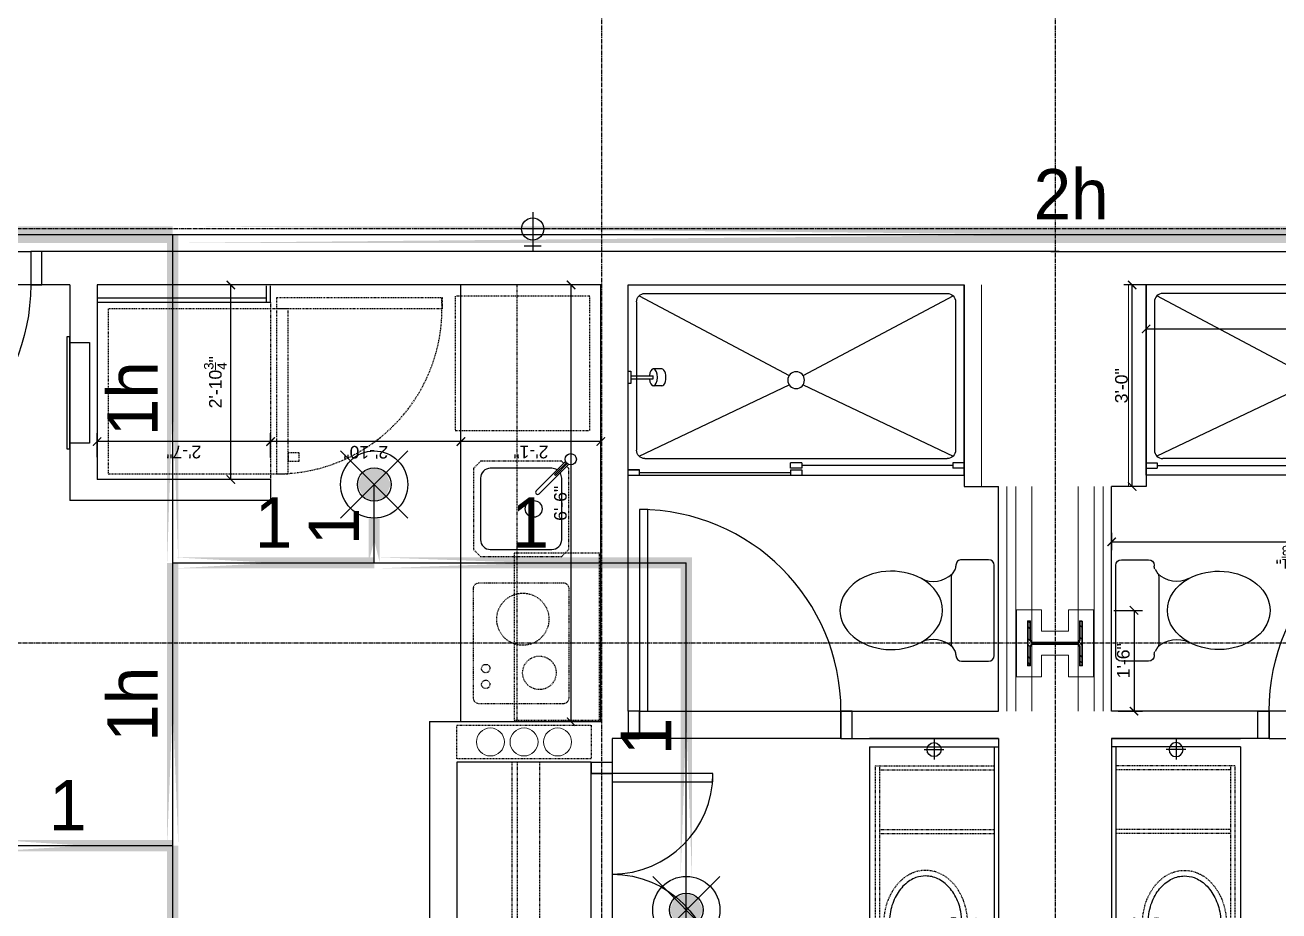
# Model space of a CAD drawing. Header units: inches. Extents: x -6955 to 13123, y -1334 to 3701.
# Drawn here: x 5801.3 to 6025.3, y 1511.8 to 1670 of the extents above; entities that cross this region are included whole.
import ezdxf
from ezdxf.enums import TextEntityAlignment as Align

# ---------------------------------------------------------------- set-up
doc = ezdxf.new("R2010")
doc.units = ezdxf.units.IN
doc.header["$MEASUREMENT"] = 0
for name, pattern in [('CENTER2', [1.125, 0.75, -0.125, 0.125, -0.125]), ('DASHDOT2', [0.5, 0.25, -0.125, 0, -0.125]), ('HIDDEN2', [0.1875, 0.125, -0.0625])]:
    doc.linetypes.add(name, pattern=pattern)
for name, color, linetype, lineweight in [('A-Detl-Hatch', 1, 'Continuous', 18), ('A-Detl-Wide', 2, 'Continuous', 35), ('S-Detl-Hatch', 1, 'Continuous', 18)]:
    doc.layers.add(name, color=color, linetype=linetype, lineweight=lineweight)
for name, color, linetype in [('A-Door', 7, 'Continuous'), ('A-Door-Head', 8, 'Continuous'), ('A-Eqpm', 4, 'Continuous'), ('A-Eqpm-NIC', 5, 'DASHDOT2'), ('A-Flor-Case', 6, 'Continuous'), ('A-Flor-Case-Hidden', 8, 'HIDDEN2'), ('A-Flor-Outline', 4, 'Continuous'), ('A-Flor-Ovhd', 1, 'HIDDEN2'), ('A-Flor-Pfix', 7, 'Continuous'), ('A-Flor-Soffit', 6, 'HIDDEN2'), ('A-Flor-Wall Mtd Fixture', 7, 'Continuous'), ('A-Grid(SmallScale)', 11, 'CENTER2'), ('A-HVAC', 6, 'HIDDEN2'), ('A-Wall-Full', 7, 'Continuous'), ('headdn', 7, 'Continuous'), ('PIPEBL', 4, 'Continuous'), ('pipemn', 6, 'Continuous'), ('PIPESPC', 7, 'Continuous'), ('TIDYPIPE', 7, 'Continuous')]:
    doc.layers.add(name, color=color, linetype=linetype)
doc.layers.add('G-Anno-Nplt', color=140, linetype='Continuous', lineweight=18, plot=False)
doc.styles.add('G1DIM', font='arial.ttf')
doc.styles.add('PIPE', font='PIPE.SHX')
doc.dimstyles.new('Aec-Arch-I-96', dxfattribs={"dimscale": 96, "dimtxt": 0.09375, "dimasz": 0.0625, "dimexe": 0.0625, "dimexo": 0.0625, "dimgap": 0.03125, "dimtad": 1, "dimdec": 3, "dimzin": 3, "dimdsep": 46, "dimlunit": 4, "dimtxsty": 'G1DIM', "dimblk": 'ARCHTICK', "dimcen": 0.09375, "dimclrt": 2, "dimazin": 2, "dimtfac": 0.75, "dimtdec": 3, "dimtix": 1, "dimtmove": 2, "dimatfit": 2, "dimldrblk": 'OPEN90', "dimfxl": 0.0625, "dimtolj": 1, "dimtzin": 0, "dimarcsym": 0})

# ---------------------------------------------------------------- blocks, each defined once
blk = doc.blocks.new('*U18')
at = {"layer": 'A-Detl-Hatch'}
h = blk.add_hatch(dxfattribs=at)
h.set_pattern_fill('ANSI32', color=256, scale=6, style=0)
h.set_pattern_definition([(45, (0, -4.865), (-1.591, 1.591), []), (45, (1.0607, -4.865), (-1.591, 1.591), [])])
edge = h.paths.add_edge_path()
edge.add_line((3.98, -9.73), (3.98, -9.295))
edge.add_line((3.98, -9.295), (0.645, -9.295))
edge.add_arc((0.645, -8.795), 0.5, 180, 270, ccw=False)
edge.add_line((0.145, -8.795), (0.145, -0.935))
edge.add_arc((0.645, -0.935), 0.5, 90, 180, ccw=False)
edge.add_line((0.645, -0.435), (3.98, -0.435))
edge.add_line((3.98, -0.435), (3.98, 0))
edge.add_line((3.98, 0), (-3.98, 0))
edge.add_line((-3.98, 0), (-3.98, -0.435))
edge.add_line((-3.98, -0.435), (-0.645, -0.435))
edge.add_arc((-0.645, -0.935), 0.5, 0, 90, ccw=False)
edge.add_line((-0.145, -0.935), (-0.145, -8.795))
edge.add_arc((-0.645, -8.795), 0.5, -90, 0, ccw=False)
edge.add_line((-0.645, -9.295), (-3.98, -9.295))
edge.add_line((-3.98, -9.295), (-3.98, -9.73))
edge.add_line((-3.98, -9.73), (3.98, -9.73))
at = {"color": 0, "linetype": 'ByBlock'}
blk.add_lwpolyline([(3.98, -9.73), (3.98, -9.295), (0.645, -9.295, -0.4142136), (0.145, -8.795), (0.145, -0.935, -0.4142136), (0.645, -0.435), (3.98, -0.435), (3.98, 0), (-3.98, 0), (-3.98, -0.435), (-0.645, -0.435, -0.4142136), (-0.145, -0.935), (-0.145, -8.795, -0.4142136), (-0.645, -9.295), (-3.98, -9.295), (-3.98, -9.73)], format="xyb", close=True, dxfattribs=at)
blk = doc.blocks.new('W10X33')
at = {"layer": 'S-Detl-Hatch'}
blk.add_lwpolyline([(13773.78, -7310.28), (13773.78, -7305.84), (13769.95, -7305.84), (13769.95, -7300.98), (13773.78, -7300.98), (13773.78, -7296.55), (13761.82, -7296.55), (13761.82, -7300.98), (13765.66, -7300.98), (13765.66, -7305.84), (13761.82, -7305.84), (13761.82, -7310.28)], close=True, dxfattribs=at)
at = {"layer": 'A-Detl-Wide'}
blk.add_blockref('*U18', (13767.8, -7298.55), dxfattribs=at)
blk = doc.blocks.new('Plumbing Chase')
at = {"layer": 'A-Flor-Outline', "linetype": 'HIDDEN2', "ltscale": 0.5}
blk.add_lwpolyline([(0.625, 0), (6.625, 0), (6.625, 24), (0.625, 24)], close=True, dxfattribs=at)
at = {"layer": 'G-Anno-Nplt'}
for centre in [(3.625, 18), (3.625, 12), (3.625, 6)]:
    blk.add_circle(centre, 2.5, dxfattribs=at)
blk = doc.blocks.new('18in door')
blk.add_lwpolyline([(0, 0), (1.5, 0), (1.5, 18), (0, 18)], close=True)
blk.add_arc((0, 0), 18, 0, 90)
blk = doc.blocks.new('Single 12x6 HVAC Shaft')
at = {"layer": 'A-Flor-Outline'}
blk.add_lwpolyline([(3.75, 17.75), (11.75, 17.75), (11.75, 3.75), (3.75, 3.75)], close=True, dxfattribs=at)
at = {"layer": 'A-HVAC'}
for p, q in [((4.75, 16.75), (10.75, 4.75)), ((4.75, 4.75), (10.75, 16.75))]:
    blk.add_line(p, q, dxfattribs=at)
blk.add_lwpolyline([(4.75, 16.75), (10.75, 16.75), (10.75, 4.75), (4.75, 4.75)], close=True, dxfattribs=at)
at = {"layer": 'A-Wall-Full'}
for points in [[(0, 21.5), (15.5, 21.5), (15.5, 0), (0, 0)], [(2.75, 18.75), (12.75, 18.75), (12.75, 2.75), (2.75, 2.75)]]:
    blk.add_lwpolyline(points, close=True, dxfattribs=at)
blk = doc.blocks.new('sink1915rear')
for p, q in [((-0.37, -1.9), (-0.37, -5.29)), ((-0.12, -1.97), (-0.12, -4.54)), ((0.13, -1.97), (0.13, -4.54)), ((0.38, -1.9), (0.38, -5.29)), ((0.38, -5.29), (-0.37, -5.29)), ((0.13, -4.54), (-0.12, -4.54))]:
    blk.add_line(p, q)
blk.add_circle((0, -1.04), 0.938)
for start, end in [(112.0243, 67.9757), (138.5829, 221.4171), (318.587, 41.413), (264.1135, 275.8865)]:
    blk.add_arc((0, -5.04), 1, start, end)
blk.add_open_spline([(-0.75, -3.54), (-1.37, -3.58), (-1.99, -3.68), (-3.59, -4.07), (-4.53, -4.46), (-6.15, -5.47), (-6.84, -6.09), (-7.86, -7.44), (-8.21, -8.17), (-8.46, -9.28), (-8.5, -9.65), (-8.5, -10.01), (-8.5, -10.59), (-8.4, -11.17), (-7.93, -12.47), (-7.49, -13.18), (-6.28, -14.46), (-5.51, -15.02), (-3.75, -15.9), (-2.76, -16.21), (-0.69, -16.54), (0.38, -16.56), (2.47, -16.29), (3.47, -16), (5.27, -15.17), (6.07, -14.63), (7.34, -13.38), (7.81, -12.68), (8.41, -11.21), (8.54, -10.45), (8.44, -8.94), (8.22, -8.19), (7.42, -6.76), (6.85, -6.1), (5.41, -4.95), (4.55, -4.47), (2.7, -3.81), (1.74, -3.61), (0.75, -3.54)], degree=3, knots=[4.798605, 4.798605, 4.798605, 4.798605, 5.014176, 5.014176, 5.378501, 5.378501, 5.742827, 5.742827, 6.107152, 6.107152, 6.283185, 6.283185, 6.283185, 6.561131, 6.561131, 6.925457, 6.925457, 7.289782, 7.289782, 7.654107, 7.654107, 8.018433, 8.018433, 8.382758, 8.382758, 8.747084, 8.747084, 9.111409, 9.111409, 9.475734, 9.475734, 9.84006, 9.84006, 10.204385, 10.204385, 10.56871, 10.56871, 10.909356, 10.909356, 10.909356, 10.909356])
at = {"layer": 'A-Flor-Case-Hidden', "linetype": 'HIDDEN2', "ltscale": 0.25}
blk.add_ellipse((0, -10.01), major_axis=(-9.5, 0), ratio=0.789474, start_param=4.791408, end_param=10.916548, dxfattribs=at)
blk = doc.blocks.new('wall sconce')
for p, q in [((0, 0), (3.75, 0)), ((2, -1.75), (2, 1.75))]:
    blk.add_line(p, q)
blk.add_circle((2, 0), 1.25)
blk = doc.blocks.new('41in Std Vanity')
at = {"layer": 'A-Flor-Case'}
for p, q in [((23, 54.5), (0, 54.5)), ((0.75, 1.5), (0.75, 54.5)), ((23, 1.5), (23, 54.5)), ((23, 1.5), (0, 1.5))]:
    blk.add_line(p, q, dxfattribs=at)
at = {"layer": 'A-Flor-Case-Hidden'}
for p, q in [((22, 51.12), (0.75, 51.12)), ((4.83, 50.38), (0.75, 46.3)), ((5.89, 50.38), (0.75, 45.24)), ((20, 50.38), (2.75, 50.38)), ((16.86, 50.38), (21.25, 45.99)), ((17.92, 50.38), (21.25, 47.05)), ((22, 4.88), (22, 51.12)), ((21.25, 4.88), (21.25, 49.12)), ((21.25, 17), (0.75, 17)), ((21.25, 16.25), (0.75, 16.25)), ((21.25, 5.62), (0.75, 5.62)), ((22, 4.88), (0.75, 4.88))]:
    blk.add_line(p, q, dxfattribs=at)
for points in [[(0.75, 49.12), (2.75, 49.12), (2.75, 51.12), (0.75, 51.12)], [(20, 49.12), (22, 49.12), (22, 51.12), (20, 51.12)]]:
    blk.add_lwpolyline(points, close=True, dxfattribs=at)
at = {"layer": 'A-Wall-Full'}
for p, q in [((0, 0), (0, 56)), ((0, 56), (23, 56)), ((23, 0), (0, 0))]:
    blk.add_line(p, q, dxfattribs=at)
at = {"layer": 'A-Flor-Pfix', "rotation": 90}
blk.add_blockref('sink1915rear', (2.99, 33.06), dxfattribs=at)
at = {"layer": 'A-Flor-Wall Mtd Fixture', "xscale": -1, "rotation": 90}
blk.add_blockref('wall sconce', (11.5, 56), dxfattribs=at)
at = {"layer": 'A-Flor-Wall Mtd Fixture', "rotation": 90}
blk.add_blockref('wall sconce', (11.5, 0), dxfattribs=at)
blk = doc.blocks.new('_ArchTick')
at = {"color": 0, "linetype": 'ByBlock', "const_width": 0.15}
blk.add_lwpolyline([(-0.5, -0.5), (0.5, 0.5)], dxfattribs=at)
blk = doc.blocks.new('*D133')
at = {"layer": 'Defpoints', "color": 0, "transparency": 16777216}
for p in [(-44.25, -73.66), (-4.25, -73.66), (-4.25, -75.03)]:
    blk.add_point(p, dxfattribs=at)
at = {"layer": 'G-Anno-Nplt', "color": 0, "lineweight": -2, "transparency": 16777216}
for p, q in [((-44.25, -75.03), (-4.25, -75.03)), ((-44.25, -75.16), (-44.25, -76.53)), ((-4.25, -75.16), (-4.25, -76.53))]:
    blk.add_line(p, q, dxfattribs=at)
at = {"layer": 'G-Anno-Nplt', "color": 0, "lineweight": -2, "transparency": 16777216, "xscale": 1.5, "yscale": 1.5, "zscale": 1.5, "rotation": 180}
blk.add_blockref('_ArchTick', (-44.25, -75.03), dxfattribs=at)
at = {"layer": 'G-Anno-Nplt', "color": 0, "lineweight": -2, "transparency": 16777216, "xscale": 1.5, "yscale": 1.5, "zscale": 1.5}
blk.add_blockref('_ArchTick', (-4.25, -75.03), dxfattribs=at)
at = {"layer": 'G-Anno-Nplt', "transparency": 16777216, "insert": (-24.25, -76.93), "char_height": 2.25, "attachment_point": 5, "rotation": 180, "style": 'G1DIM'}
blk.add_mtext('\\A1;3\'-4"', dxfattribs=at)
blk = doc.blocks.new('_Open90')
at = {"color": 0, "linetype": 'ByBlock', "lineweight": -2}
for p, q in [((0, 0), (-1, 0)), ((-0.5, 0.5), (0, 0)), ((0, 0), (-0.5, -0.5))]:
    blk.add_line(p, q, dxfattribs=at)
blk = doc.blocks.new('*D134')
at = {"layer": 'Defpoints', "color": 0, "transparency": 16777216}
for p in [(-11.64, -72.75), (-10.4, -72.75), (-10.4, -96.75)]:
    blk.add_point(p, dxfattribs=at)
at = {"layer": 'G-Anno-Nplt', "color": 0, "lineweight": -2, "transparency": 16777216}
for p, q in [((-11.9, -72.75), (-13.14, -72.75)), ((-11.64, -96.75), (-11.64, -72.75)), ((-11.9, -96.75), (-13.14, -96.75))]:
    blk.add_line(p, q, dxfattribs=at)
at = {"layer": 'G-Anno-Nplt', "color": 0, "lineweight": -2, "transparency": 16777216, "xscale": 1.5, "yscale": 1.5, "zscale": 1.5}
for p, rotation in [((-11.64, -72.75), 90), ((-11.64, -96.75), 270)]:
    blk.add_blockref('_ArchTick', p, dxfattribs=dict(at, rotation=rotation))
at = {"layer": 'G-Anno-Nplt', "transparency": 16777216, "insert": (-13.54, -84.75), "char_height": 2.25, "attachment_point": 5, "rotation": 90, "style": 'G1DIM'}
blk.add_mtext('\\A1;2\'-0"', dxfattribs=at)
blk = doc.blocks.new('shower head')
for p, q in [((0.5, 0.25), (4.48, 0.25)), ((6.04, 1.5), (4.5, 1.5)), ((0.5, -0.25), (4.48, -0.25)), ((6.02, -1.5), (4.49, -1.5))]:
    blk.add_line(p, q)
blk.add_lwpolyline([(0, -1.12), (0.5, -1.12), (0.5, 1.12), (0, 1.12)], close=True)
at = {"extrusion": (0, 0, -1)}
for centre, start_param, end_param in [((4.5, 0), 4.878708, 10.826996), ((6.02, 0), 6.265998, 9.430839)]:
    blk.add_ellipse(centre, major_axis=(0, 1.5), ratio=0.483735, start_param=start_param, end_param=end_param, dxfattribs=at)
blk.add_open_spline([(4.48, 0.25), (4.49, 0.2), (4.49, 0.16), (4.49, 0.11), (4.5, 0.04), (4.5, -0.04), (4.49, -0.11), (4.49, -0.16), (4.49, -0.21), (4.48, -0.25)], degree=3, knots=[7.6339989, 7.6339989, 7.6339989, 7.6339989, 7.7552894, 7.7552894, 7.7552894, 7.9540134, 7.9540134, 7.9540134, 8.074038, 8.074038, 8.074038, 8.074038])
blk = doc.blocks.new('shower door')
at = {"layer": 'A-Flor-Case'}
for p, q in [((-31, -1), (-31, 0)), ((-29, 0), (-31, 0)), ((-29, -1), (-29, 0)), ((0, 0), (-2, 0)), ((-2, 0), (-2, -1)), ((-59.99, -1.26), (-57.99, -1.26)), ((-57.99, -2.26), (-57.99, -1.26)), ((-57.99, -1.76), (-31, -1.76)), ((-29, -1), (-31, -1)), ((-31, -1.26), (-29, -1.26)), ((-31, -2.26), (-31, -1.26)), ((-2, -0.5), (-29, -0.5)), ((-29, -1.26), (-29, -2.26)), ((0, -1), (-2, -1)), ((-2, -1), (0, -1)), ((-59.99, -2.26), (-57.99, -2.26)), ((-31, -2.26), (-29, -2.26))]:
    blk.add_line(p, q, dxfattribs=at)
blk = doc.blocks.new('30x34 shower')
at = {"layer": 'A-Flor-Pfix'}
for p, q in [((0, -34), (0, 0)), ((60, 0), (0, 0)), ((60, -34), (60, 0)), ((28.75, -16.18), (1.94, -1.94)), ((57, -1.5), (3, -1.5)), ((58.06, -1.94), (31.25, -16.18)), ((1.5, -3), (1.5, -29.5)), ((58.5, -3), (58.5, -29.5)), ((28.75, -17.82), (1.94, -30.56)), ((58.06, -30.56), (31.25, -17.82)), ((57, -31), (3, -31)), ((60, -34), (0, -34))]:
    blk.add_line(p, q, dxfattribs=at)
blk.add_circle((30, -17), 1.5, dxfattribs=at)
for centre, start, end in [((3, -3), 90, 180), ((57, -3), 0, 90), ((3, -29.5), 180, 270), ((57, -29.5), 270, 0)]:
    blk.add_arc(centre, 1.5, start, end, dxfattribs=at)
at = {"xscale": -1, "rotation": 179.9999999999999}
blk.add_blockref('shower door', (60, -34), dxfattribs=at)
at = {"layer": 'A-Flor-Pfix', "rotation": 180.0000000001253}
blk.add_blockref('shower head', (60, -16.5), dxfattribs=at)
blk = doc.blocks.new('36in door')
blk.add_lwpolyline([(-1.5, -36), (0, -36), (0, 0), (-1.5, 0)], close=True)
blk.add_arc((0, 0), 36, 180, 270)
blk = doc.blocks.new('Toiliet American Std Cadet Pro')
for p, q in [((5.84, 9.06), (1, 9.06)), ((0, 8.06), (0, -8.06)), ((6.84, 7.9), (6.84, 8.06)), ((7.53, 6.52), (7, 7.36)), ((7.69, -5.98), (7.69, 5.98)), ((7, -7.36), (7.53, -6.52)), ((6.84, -8.06), (6.84, -7.9)), ((1, -9.06), (5.84, -9.06))]:
    blk.add_line(p, q)
for centre, radius, start, end in [((1, 8.06), 1, 90, 180), ((5.84, 8.06), 1, 0, 90), ((7.84, 7.9), 1, 180, 212.4157), ((6.69, 5.98), 1, 0, 32.4157), ((10.89, 10.1), 4.91, 226.8784, 295.5831), ((10.89, -10.1), 4.91, 64.417, 133.1217), ((6.69, -5.98), 1, 327.5844, 0), ((1, -8.06), 1, 180, 270), ((5.84, -8.06), 1, 270, 0), ((7.84, -7.9), 1, 147.5844, 180)]:
    blk.add_arc(centre, radius, start, end)
for start_param, end_param in [(4.086017, 8.480354), (2.197169, 4.086017)]:
    blk.add_ellipse((18.39, 0), major_axis=(9.17, 0), ratio=0.762999, start_param=start_param, end_param=end_param)
blk = doc.blocks.new('*D109')
at = {"layer": 'Defpoints', "color": 0, "transparency": 16777216}
for p in [(-42.8, 6.14), (-45.88, -60), (-43.26, -60)]:
    blk.add_point(p, dxfattribs=at)
at = {"layer": 'G-Anno-Nplt', "color": 0, "lineweight": -2, "transparency": 16777216}
for p, q in [((-44.3, 6.14), (-47.38, 6.14)), ((-45.88, 6.14), (-45.88, -60)), ((-44.76, -60), (-47.38, -60))]:
    blk.add_line(p, q, dxfattribs=at)
at = {"layer": 'G-Anno-Nplt', "color": 0, "lineweight": -2, "transparency": 16777216, "xscale": 1.5, "yscale": 1.5, "zscale": 1.5}
for p, rotation in [((-45.88, 6.14), 90), ((-45.88, -60), 270)]:
    blk.add_blockref('_ArchTick', p, dxfattribs=dict(at, rotation=rotation))
at = {"layer": 'G-Anno-Nplt', "transparency": 16777216, "insert": (-48.63, -26.93), "char_height": 2.25, "attachment_point": 5, "rotation": 90, "style": 'G1DIM'}
blk.add_mtext('\\A1;5\'-6{\\H0.750000x;\\S1/8;}"', dxfattribs=at)
blk = doc.blocks.new('*D110')
at = {"layer": 'Defpoints', "color": 0, "transparency": 16777216}
for p in [(0, 2.48), (-36, 0), (0, -3.5)]:
    blk.add_point(p, dxfattribs=at)
at = {"layer": 'G-Anno-Nplt', "color": 0, "lineweight": -2, "transparency": 16777216}
for p, q in [((-36, 1.5), (-36, 3.98)), ((-36, 2.48), (0, 2.48)), ((0, -2), (0, 3.98))]:
    blk.add_line(p, q, dxfattribs=at)
at = {"layer": 'G-Anno-Nplt', "color": 0, "lineweight": -2, "transparency": 16777216, "xscale": 1.5, "yscale": 1.5, "zscale": 1.5, "rotation": 180}
blk.add_blockref('_ArchTick', (-36, 2.48), dxfattribs=at)
at = {"layer": 'G-Anno-Nplt', "color": 0, "lineweight": -2, "transparency": 16777216, "xscale": 1.5, "yscale": 1.5, "zscale": 1.5}
blk.add_blockref('_ArchTick', (0, 2.48), dxfattribs=at)
at = {"layer": 'G-Anno-Nplt', "transparency": 16777216, "insert": (-18, 4.38), "char_height": 2.25, "attachment_point": 5, "style": 'G1DIM'}
blk.add_mtext('\\A1;3\'-0"', dxfattribs=at)
blk = doc.blocks.new('*D106')
at = {"layer": 'Defpoints', "color": 0, "transparency": 16777216}
for p in [(-58.12, 7.25), (-76.12, 6.5), (-76.12, 2.15)]:
    blk.add_point(p, dxfattribs=at)
at = {"layer": 'G-Anno-Nplt', "color": 0, "lineweight": -2, "transparency": 16777216}
for p, q in [((-76.12, 5), (-76.12, 0.65)), ((-58.12, 5.75), (-58.12, 0.65)), ((-58.12, 2.15), (-76.12, 2.15))]:
    blk.add_line(p, q, dxfattribs=at)
at = {"layer": 'G-Anno-Nplt', "color": 0, "lineweight": -2, "transparency": 16777216, "xscale": 1.5, "yscale": 1.5, "zscale": 1.5, "rotation": 180}
blk.add_blockref('_ArchTick', (-76.12, 2.15), dxfattribs=at)
at = {"layer": 'G-Anno-Nplt', "color": 0, "lineweight": -2, "transparency": 16777216, "xscale": 1.5, "yscale": 1.5, "zscale": 1.5}
blk.add_blockref('_ArchTick', (-58.12, 2.15), dxfattribs=at)
at = {"layer": 'G-Anno-Nplt', "transparency": 16777216, "insert": (-67.12, 4.05), "char_height": 2.25, "attachment_point": 5, "style": 'G1DIM'}
blk.add_mtext('\\A1;1\'-6"', dxfattribs=at)
blk = doc.blocks.new('*D107')
at = {"layer": 'Defpoints', "color": 0, "transparency": 16777216}
for p in [(0, 0), (-7.85, -60), (0, -60)]:
    blk.add_point(p, dxfattribs=at)
at = {"layer": 'G-Anno-Nplt', "color": 0, "lineweight": -2, "transparency": 16777216}
for p, q in [((-1.5, 0), (-9.35, 0)), ((-7.85, 0), (-7.85, -60)), ((-1.5, -60), (-9.35, -60))]:
    blk.add_line(p, q, dxfattribs=at)
at = {"layer": 'G-Anno-Nplt', "color": 0, "lineweight": -2, "transparency": 16777216, "xscale": 1.5, "yscale": 1.5, "zscale": 1.5}
for p, rotation in [((-7.85, 0), 90), ((-7.85, -60), 270)]:
    blk.add_blockref('_ArchTick', p, dxfattribs=dict(at, rotation=rotation))
at = {"layer": 'G-Anno-Nplt', "transparency": 16777216, "insert": (-9.75, -30), "char_height": 2.25, "attachment_point": 5, "rotation": 90, "style": 'G1DIM'}
blk.add_mtext('\\A1;5\'-0"', dxfattribs=at)
blk = doc.blocks.new('*D108')
at = {"layer": 'Defpoints', "color": 0, "transparency": 16777216}
for p in [(-76.12, -58), (-76.12, -60), (-69.22, -60)]:
    blk.add_point(p, dxfattribs=at)
at = {"layer": 'G-Anno-Nplt', "color": 0, "lineweight": -2, "transparency": 16777216}
for p, q in [((-74.62, -58), (-67.72, -58)), ((-69.22, -58), (-69.22, -56.5)), ((-69.22, -58), (-69.22, -60)), ((-74.62, -60), (-67.72, -60)), ((-69.22, -60), (-69.22, -61.5))]:
    blk.add_line(p, q, dxfattribs=at)
at = {"layer": 'G-Anno-Nplt', "color": 0, "lineweight": -2, "transparency": 16777216, "xscale": 1.5, "yscale": 1.5, "zscale": 1.5}
for p, rotation in [((-69.22, -58), 270), ((-69.22, -60), 90)]:
    blk.add_blockref('_ArchTick', p, dxfattribs=dict(at, rotation=rotation))
at = {"layer": 'G-Anno-Nplt', "transparency": 16777216, "insert": (-71.1, -59), "char_height": 2.25, "attachment_point": 5, "rotation": 90, "style": 'G1DIM'}
blk.add_mtext('\\A1;2"', dxfattribs=at)
blk = doc.blocks.new('wall sconce typ')
for p, q in [((0, 7), (0, 0)), ((3, 4), (-3, 4)), ((-1.5, 1), (1.5, 1))]:
    blk.add_line(p, q)
blk.add_circle((0, 4), 2)
blk = doc.blocks.new('dpend2')
for p, q in [((-6, -6), (6, 6)), ((6, -6), (-6, 6))]:
    blk.add_line(p, q)
for radius in [6, 3]:
    blk.add_circle((0, 0), radius)
for points in [[(0, 0), (0, 3), (-2.12, 2.14)], [(0, 0), (0, 3), (2.12, 2.14)], [(0, 0), (-3, 0), (-2.08, 2.07)], [(0, 0), (-3, 0), (-2.08, -2.07)], [(0, 0), (0, -3), (-2.12, -2.14)], [(0, 0), (3, 0), (2.08, 2.07)], [(0, 0), (3, 0), (2.08, -2.07)], [(0, 0), (0, -3), (2.12, -2.14)]]:
    blk.add_solid(points)
blk = doc.blocks.new('PIPESPC')
at = {"layer": 'PIPESPC', "style": 'PIPE', "width": 0.9}
blk.add_attdef('SIZE', text='', height=9, dxfattribs=at).set_placement((0, 4.02), align=Align.CENTER)
at = {"layer": 'PIPESPC', "style": 'PIPE', "flags": 1}
blk.add_attdef('SCHED', (25.3, 3.89), '', height=9, dxfattribs=at)
blk = doc.blocks.new('*D256')
at = {"layer": 'Defpoints', "color": 0, "transparency": 16777216}
for p in [(5898.88, 1623.58), (5904.2, 1623.58), (5904.2, 1545.58)]:
    blk.add_point(p, dxfattribs=at)
at = {"layer": 'G-Anno-Nplt', "color": 0, "lineweight": -2, "transparency": 16777216}
for p, q in [((5902.7, 1623.58), (5897.38, 1623.58)), ((5898.88, 1545.58), (5898.88, 1623.58)), ((5902.7, 1545.58), (5897.38, 1545.58))]:
    blk.add_line(p, q, dxfattribs=at)
at = {"layer": 'G-Anno-Nplt', "color": 0, "lineweight": -2, "transparency": 16777216, "xscale": 1.5, "yscale": 1.5, "zscale": 1.5}
for p, rotation in [((5898.88, 1623.58), 90), ((5898.88, 1545.58), 270)]:
    blk.add_blockref('_ArchTick', p, dxfattribs=dict(at, rotation=rotation))
at = {"layer": 'G-Anno-Nplt', "transparency": 16777216, "insert": (5896.98, 1584.58), "char_height": 2.25, "attachment_point": 5, "rotation": 90, "style": 'G1DIM'}
blk.add_mtext('\\A1;6\'-6"', dxfattribs=at)
blk = doc.blocks.new('*D257')
at = {"layer": 'Defpoints', "color": 0, "transparency": 16777216}
for p in [(5879.2, 1595.61), (5879.2, 1590.79), (5904.2, 1590.79)]:
    blk.add_point(p, dxfattribs=at)
at = {"layer": 'G-Anno-Nplt', "color": 0, "lineweight": -2, "transparency": 16777216}
for p, q in [((5879.2, 1592.29), (5879.2, 1597.11)), ((5904.2, 1595.61), (5879.2, 1595.61)), ((5904.2, 1592.29), (5904.2, 1597.11))]:
    blk.add_line(p, q, dxfattribs=at)
at = {"layer": 'G-Anno-Nplt', "color": 0, "lineweight": -2, "transparency": 16777216, "xscale": 1.5, "yscale": 1.5, "zscale": 1.5, "rotation": 180}
blk.add_blockref('_ArchTick', (5879.2, 1595.61), dxfattribs=at)
at = {"layer": 'G-Anno-Nplt', "color": 0, "lineweight": -2, "transparency": 16777216, "xscale": 1.5, "yscale": 1.5, "zscale": 1.5}
blk.add_blockref('_ArchTick', (5904.2, 1595.61), dxfattribs=at)
at = {"layer": 'G-Anno-Nplt', "transparency": 16777216, "insert": (5891.7, 1593.73), "char_height": 2.25, "attachment_point": 5, "rotation": 180, "style": 'G1DIM'}
blk.add_mtext('\\A1;2\'-1"', dxfattribs=at)
blk = doc.blocks.new('*D258')
at = {"layer": 'Defpoints', "color": 0, "transparency": 16777216}
for p in [(5845.2, 1595.61), (5845.2, 1591.26), (5879.2, 1591.26)]:
    blk.add_point(p, dxfattribs=at)
at = {"layer": 'G-Anno-Nplt', "color": 0, "lineweight": -2, "transparency": 16777216}
for p, q in [((5845.2, 1592.76), (5845.2, 1597.11)), ((5879.2, 1595.61), (5845.2, 1595.61)), ((5879.2, 1592.76), (5879.2, 1597.11))]:
    blk.add_line(p, q, dxfattribs=at)
at = {"layer": 'G-Anno-Nplt', "color": 0, "lineweight": -2, "transparency": 16777216, "xscale": 1.5, "yscale": 1.5, "zscale": 1.5, "rotation": 180}
blk.add_blockref('_ArchTick', (5845.2, 1595.61), dxfattribs=at)
at = {"layer": 'G-Anno-Nplt', "color": 0, "lineweight": -2, "transparency": 16777216, "xscale": 1.5, "yscale": 1.5, "zscale": 1.5}
blk.add_blockref('_ArchTick', (5879.2, 1595.61), dxfattribs=at)
at = {"layer": 'G-Anno-Nplt', "transparency": 16777216, "insert": (5862.2, 1593.72), "char_height": 2.25, "attachment_point": 5, "rotation": 180, "style": 'G1DIM'}
blk.add_mtext('\\A1;2\'-10"', dxfattribs=at)
blk = doc.blocks.new('*D259')
at = {"layer": 'Defpoints', "color": 0, "transparency": 16777216}
for p in [(5814.2, 1595.61), (5814.2, 1591.33), (5845.2, 1591.33)]:
    blk.add_point(p, dxfattribs=at)
at = {"layer": 'G-Anno-Nplt', "color": 0, "lineweight": -2, "transparency": 16777216}
for p, q in [((5814.2, 1592.83), (5814.2, 1597.11)), ((5845.2, 1595.61), (5814.2, 1595.61)), ((5845.2, 1592.83), (5845.2, 1597.11))]:
    blk.add_line(p, q, dxfattribs=at)
at = {"layer": 'G-Anno-Nplt', "color": 0, "lineweight": -2, "transparency": 16777216, "xscale": 1.5, "yscale": 1.5, "zscale": 1.5, "rotation": 180}
blk.add_blockref('_ArchTick', (5814.2, 1595.61), dxfattribs=at)
at = {"layer": 'G-Anno-Nplt', "color": 0, "lineweight": -2, "transparency": 16777216, "xscale": 1.5, "yscale": 1.5, "zscale": 1.5}
blk.add_blockref('_ArchTick', (5845.2, 1595.61), dxfattribs=at)
at = {"layer": 'G-Anno-Nplt', "transparency": 16777216, "insert": (5829.7, 1593.73), "char_height": 2.25, "attachment_point": 5, "rotation": 180, "style": 'G1DIM'}
blk.add_mtext('\\A1;2\'-7"', dxfattribs=at)
blk = doc.blocks.new('*D260')
at = {"layer": 'Defpoints', "color": 0, "transparency": 16777216}
for p in [(5838.09, 1623.58), (5839.62, 1623.58), (5839.62, 1588.83)]:
    blk.add_point(p, dxfattribs=at)
at = {"layer": 'G-Anno-Nplt', "color": 0, "lineweight": -2, "transparency": 16777216}
for p, q in [((5838.12, 1623.58), (5836.59, 1623.58)), ((5838.09, 1588.83), (5838.09, 1623.58)), ((5838.12, 1588.83), (5836.59, 1588.83))]:
    blk.add_line(p, q, dxfattribs=at)
at = {"layer": 'G-Anno-Nplt', "color": 0, "lineweight": -2, "transparency": 16777216, "xscale": 1.5, "yscale": 1.5, "zscale": 1.5}
for p, rotation in [((5838.09, 1623.58), 90), ((5838.09, 1588.83), 270)]:
    blk.add_blockref('_ArchTick', p, dxfattribs=dict(at, rotation=rotation))
at = {"layer": 'G-Anno-Nplt', "transparency": 16777216, "insert": (5835.33, 1606.2), "char_height": 2.25, "attachment_point": 5, "rotation": 90, "style": 'G1DIM'}
blk.add_mtext('\\A1;2\'-10{\\H0.750000x;\\S3/4;}"', dxfattribs=at)
blk = doc.blocks.new('refrigerator')
blk.add_line((-30.125, 0), (-30.125, -29.5))
for points in [[(-32.125, -29.5), (0, -29.5), (0, 0), (-32.125, 0)], [(-34.125, -3.75), (-32.125, -3.75), (-32.125, -2.25), (-34.125, -2.25)], [(-59.625, -31.5), (-59.625, -29.5), (-30.125, -29.5), (-30.125, -31.5)]]:
    blk.add_lwpolyline(points, close=True)
blk.add_arc((-30.125, -29.5), 29.5, 90, 183.88744)
blk = doc.blocks.new('kitchen faucet')
for p, q in [((0.93, 0.38), (8.38, 0.38)), ((1, 0.12), (4, 0.12)), ((4, -0.12), (4, 0.12)), ((0.93, -0.38), (8.38, -0.38)), ((1, -0.12), (4, -0.12))]:
    blk.add_line(p, q)
blk.add_circle((0, 0), 1)
blk.add_arc((8.38, 0), 0.375, 270, 90)
blk = doc.blocks.new('kitchen sink')
blk.add_lwpolyline([(-14.94, -6.97, 0.143329), (-14, -7.25), (-3, -7.25, 0.414214), (-1.25, -5.5), (-1.25, 5.5, 0.414214), (-3, 7.25), (-14, 7.25, 0.414214), (-15.75, 5.5), (-15.75, -5.5, 0.143329), (-15.47, -6.44, 0.143329)], format="xyb")
blk.add_circle((-10.75, 0), 1.5)
at = {"layer": 'A-Flor-Case-Hidden'}
for p, q in [((-15.75, 8.5), (-17, 7.25)), ((-1.25, 8.5), (0, 7.25)), ((-16.64, -7.61), (-17, -7.25)), ((-15.75, -8.5), (-16.11, -8.14)), ((-1.25, -8.5), (0, -7.25))]:
    blk.add_line(p, q, dxfattribs=at)
for points in [[(-17, 7.25), (-17, -7.25)], [(-1.25, 8.5), (-15.75, 8.5)], [(0, -7.25), (0, 7.25)], [(-15.75, -8.5), (-1.25, -8.5)]]:
    blk.add_lwpolyline(points, dxfattribs=at)
at = {"rotation": 45.00000000000001}
blk.add_blockref('kitchen faucet', (-17.38, -8.88), dxfattribs=at)
blk = doc.blocks.new('cooktop')
at = {"ltscale": 0.5}
blk.add_lwpolyline([(-7.56, -21.5), (7.56, -21.5, 0.414214), (8.56, -20.5), (8.56, -1, 0.414214), (7.56, 0), (-7.56, 0, 0.414214), (-8.56, -1), (-8.56, -20.5, 0.414214)], format="xyb", close=True, dxfattribs=at)
for centre, radius in [((-3.27, -5.47), 3), ((6.32, -3.4), 0.75), ((6.32, -6.24), 0.75), ((-0.31, -15.05), 4.66)]:
    blk.add_circle(centre, radius, dxfattribs=at)
blk = doc.blocks.new('Studio Vanity and Closet Typ')
at = {"layer": 'A-Door'}
for points in [[(-42.2386, -69), (-42.2386, -72.75), (-44.2386, -72.75), (-44.2386, -69)], [(-6.2386, -69), (-6.2386, -72.75), (-4.2386, -72.75), (-4.2386, -69)]]:
    blk.add_lwpolyline(points, close=True, dxfattribs=at)
at = {"layer": 'A-Door-Head'}
blk.add_lwpolyline([(-42.2386, -69), (-42.2386, -72.75), (-6.2386, -72.75), (-6.2386, -69)], close=True, dxfattribs=at)
at = {"layer": 'A-Flor-Ovhd'}
for p, q in [((-4.375, -81.955), (-44.25, -81.955)), ((-4.375, -85.955), (-44.25, -85.955)), ((-4.375, -86.955), (-44.25, -86.955))]:
    blk.add_line(p, q, dxfattribs=at)
at = {"layer": 'A-Flor-Soffit'}
blk.add_line((-59.75, -23), (-59.75, -69), dxfattribs=at)
at = {"layer": 'A-Wall-Full'}
for p, q in [((-56, 0), (-56, -23)), ((0, 0), (0, -23)), ((-56, -23), (-59.75, -23)), ((-42.25, -69), (-59.75, -69)), ((-59.75, -101.625), (-59.75, -69)), ((-42.25, -69), (-42.25, -72.75)), ((0, -69), (-6.25, -69)), ((-6.25, -69), (-6.25, -72.75)), ((-44.25, -80.125), (-44.25, -72.75)), ((-44.25, -72.75), (-42.25, -72.75)), ((-4.25, -72.75), (-6.25, -72.75)), ((-4.25, -72.75), (-4.25, -96.75)), ((-4.25, -96.75), (-44.25, -96.75)), ((3, -101.625), (-59.75, -101.625))]:
    blk.add_line(p, q, dxfattribs=at)
at = {"xscale": -1, "rotation": 90}
blk.add_blockref('41in Std Vanity', (0, 0), dxfattribs=at)
for name, p in [('Plumbing Chase', (-4.25, -96.75)), ('Single 12x6 HVAC Shaft', (-59.75, -101.625))]:
    blk.add_blockref(name, p)
at = {"layer": 'A-Door'}
blk.add_blockref('18in door', (-42.2386, -69), dxfattribs=at)
at = {"layer": 'A-Door', "xscale": -1}
blk.add_blockref('18in door', (-6.2386, -69), dxfattribs=at)
at = {"layer": 'G-Anno-Nplt'}
dim = blk.add_linear_dim(base=(-4.25, -75.0334), p1=(-44.25, -73.6618), p2=(-4.25, -73.6618), dimstyle='Aec-Arch-I-96', override={"dimscale": 24, "dimsah": 1, "dimclrt": 256}, dxfattribs=at)
dim.commit()
dim.dimension.update_dxf_attribs({"geometry": '*D133', "text_midpoint": (-24.25, -76.933)})
dim = blk.add_linear_dim(base=(-11.64, -72.75), p1=(-10.398, -96.75), p2=(-10.398, -72.75), angle=90, dimstyle='Aec-Arch-I-96', override={"dimscale": 24, "dimsah": 1, "dimclrt": 256}, dxfattribs=at)
dim.commit()
dim.dimension.update_dxf_attribs({"geometry": '*D134', "text_midpoint": (-13.5388, -84.75)})
blk = doc.blocks.new('Studio Bath 2')
at = {"layer": 'A-Door'}
for points in [[(-81, -21.9817), (-81, -19.9817), (-76.125, -19.9817), (-76.125, -21.9817)], [(-81, -59.9817), (-81, -57.9817), (-76.125, -57.9817), (-76.125, -59.9817)]]:
    blk.add_lwpolyline(points, close=True, dxfattribs=at)
at = {"layer": 'A-Door-Head'}
blk.add_lwpolyline([(-81, -21.9817), (-81, -57.9817), (-76.125, -57.9817), (-76.125, -21.9817)], close=True, dxfattribs=at)
at = {"layer": 'A-Wall-Full'}
for p, q in [((-81, -22), (-81, 6.145)), ((-76.125, -22), (-76.125, 6.145)), ((-76.125, 6.145), (-36, 6.145)), ((-76.125, 6.145), (-36, 6.145)), ((-36, 0), (-36, 6.145)), ((0, 0), (-36, 0)), ((0, -60), (0, -3.5)), ((-81, -22), (-76.125, -22)), ((-81, -58), (-81, -62.855)), ((-76.125, -58), (-81, -58)), ((-76.125, -58), (-76.125, -60)), ((-76.125, -58), (-76.125, -60)), ((-76.125, -60), (0, -60))]:
    blk.add_line(p, q, dxfattribs=at)
at = {"layer": 'G-Anno-Nplt'}
for p, q in [((-76.125, 12.145), (-36, 12.145)), ((-76.125, 9.27), (-36, 9.27)), ((-76.125, 7.645), (-36, 7.645)), ((0, 3.125), (-36, 3.125))]:
    blk.add_line(p, q, dxfattribs=at)
at = {"layer": 'A-Door', "xscale": -1, "rotation": 90}
blk.add_blockref('36in door', (-76.125, -57.9817), dxfattribs=at)
at = {"layer": 'A-Flor-Pfix', "xscale": -1, "rotation": 90}
blk.add_blockref('Toiliet American Std Cadet Pro', (-58.125, 5.395), dxfattribs=at)
at = {"layer": 'A-Flor-Pfix', "extrusion": (0, 0, -1), "xscale": -1, "zscale": -1, "rotation": 90}
blk.add_blockref('30x34 shower', (0, 0), dxfattribs=at)
at = {"layer": 'G-Anno-Nplt'}
for base, p1, p2, picture, middle in [((-76.125, 2.1463), (-58.125, 7.25), (-76.125, 6.5015), '*D106', (-67.125, 4.0451)), ((0, 2.4794), (-36, 0), (0, -3.5), '*D110', (-18, 4.3789))]:
    dim = blk.add_linear_dim(base=base, p1=p1, p2=p2, dimstyle='Aec-Arch-I-96', override={"dimscale": 24, "dimsah": 1, "dimclrt": 256}, dxfattribs=at)
    dim.commit()
    dim.dimension.update_dxf_attribs({"geometry": picture, "text_midpoint": middle})
for base, p1, p2, picture, middle in [((-45.8755, -60), (-42.7983, 6.145), (-43.263, -60), '*D109', (-48.6347, -26.9275)), ((-7.8535, -60), (0, 0), (0, -60), '*D107', (-9.7523, -30)), ((-69.2224, -60), (-76.125, -58), (-76.125, -60), '*D108', (-71.102, -59))]:
    dim = blk.add_linear_dim(base=base, p1=p1, p2=p2, angle=90, dimstyle='Aec-Arch-I-96', override={"dimscale": 24, "dimsah": 1, "dimclrt": 256}, dxfattribs=at)
    dim.commit()
    dim.dimension.update_dxf_attribs({"geometry": picture, "text_midpoint": middle})
blk = doc.blocks.new('King Studio 1')
at = {"layer": 'A-Wall-Full'}
blk.add_line((-0.74, 0), (183, 0), dxfattribs=at)
at = {"xscale": -1, "rotation": 90}
for name, p in [('Studio Vanity and Closet Typ', (10.12, 87)), ('Studio Bath 2', (16.26, 6))]:
    blk.add_blockref(name, p, dxfattribs=at)

msp = doc.modelspace()

# ---------------------------------------------------------------- linework, layer by layer
at = {"layer": 'A-Door'}
msp.add_lwpolyline([(5802.3342, 1623.5773), (5804.3342, 1623.5773), (5804.3342, 1629.5773), (5802.3342, 1629.5773)], close=True, dxfattribs=at)
at = {"layer": 'A-Door-Head'}
msp.add_lwpolyline([(5802.3342, 1623.5773), (5766.3342, 1623.5773), (5766.3342, 1629.5773), (5802.3342, 1629.5773)], close=True, dxfattribs=at)
at = {"layer": 'A-Eqpm'}
for points in [[(5809.3242, 1594.3287), (5809.3242, 1614.3287), (5808.8242, 1614.3287), (5808.8242, 1594.3287)], [(5809.3242, 1595.3287), (5809.3242, 1613.3287), (5812.8242, 1613.3287), (5812.8242, 1595.3287)]]:
    msp.add_lwpolyline(points, close=True, dxfattribs=at)
at = {"layer": 'A-Eqpm-NIC'}
for points in [[(5902.1992, 1621.5773), (5878.1992, 1621.5773), (5878.1992, 1597.5773), (5902.1992, 1597.5773)], [(5903.9492, 1575.7023), (5888.6992, 1575.7023), (5888.6992, 1545.8273), (5903.9492, 1545.8273)]]:
    msp.add_lwpolyline(points, close=True, dxfattribs=at)
at = {"layer": 'A-Flor-Case'}
for p, q in [((5844.4492, 1620.4523), (5844.4492, 1623.4523)), ((5845.1992, 1620.4523), (5845.1992, 1623.4523)), ((5879.1992, 1545.5773), (5879.1992, 1623.5773)), ((5844.4492, 1621.2023), (5814.1992, 1621.2023)), ((5845.1992, 1620.4523), (5814.1992, 1620.4523))]:
    msp.add_line(p, q, dxfattribs=at)
at = {"layer": 'A-Flor-Ovhd'}
for p, q in [((5889.1992, 1623.5773), (5889.1992, 1545.8273)), ((5845.1992, 1620.4523), (5845.1992, 1588.8273))]:
    msp.add_line(p, q, dxfattribs=at)
at = {"layer": 'A-Grid(SmallScale)'}
for p, q in [((5904.3342, 3132.3201), (5904.3342, 1223.6428)), ((5985.3342, 3132.3201), (5985.3342, 1223.6428)), ((8345.3342, 1633.5773), (4537.3342, 1633.5773)), ((8345.3342, 1559.5773), (4537.3342, 1559.5773))]:
    msp.add_line(p, q, dxfattribs=at)
at = {"layer": 'A-Wall-Full'}
for p, q in [((5986.0742, 1629.5773), (5802.3342, 1629.5773)), ((5802.3342, 1629.5773), (5802.3342, 1623.5773)), ((5809.3242, 1623.5773), (5802.3342, 1623.5773)), ((5809.3242, 1623.5773), (5809.3242, 1585.0773)), ((5814.1992, 1623.5773), (5814.1992, 1588.8273)), ((5904.1992, 1623.5773), (5814.1992, 1623.5773)), ((5904.1992, 1545.5773), (5904.1992, 1623.5773)), ((5845.1992, 1588.8273), (5814.1992, 1588.8273)), ((5845.1992, 1588.8273), (5845.1992, 1585.0773)), ((5845.1992, 1585.0773), (5809.3242, 1585.0773)), ((5873.5942, 1545.5773), (5878.9492, 1545.5773)), ((5878.9492, 1545.5773), (5904.1992, 1545.5773))]:
    msp.add_line(p, q, dxfattribs=at)
at = {"layer": 'G-Anno-Nplt'}
msp.add_line((5909.0742, 1545.5773), (5909.0742, 1623.5773), dxfattribs=at)
at = {"layer": 'PIPEBL'}
for p, q in [((5827.7092, 1573.9423), (5827.7092, 1632.5773)), ((5863.7092, 1573.9423), (5863.7092, 1587.9423)), ((5827.7092, 1523.4423), (5827.7092, 1573.9423)), ((5827.7092, 1573.9423), (5863.7092, 1573.9423)), ((5863.7092, 1573.9423), (5919.4592, 1573.9423)), ((5919.4592, 1511.9423), (5919.4592, 1573.9423)), ((5790.2092, 1523.4423), (5827.7092, 1523.4423)), ((5827.7092, 1487.9423), (5827.7092, 1523.4423)), ((5919.4592, 1482.9423), (5919.4592, 1511.9423))]:
    msp.add_line(p, q, dxfattribs=at)
at = {"layer": 'pipemn'}
for p, q in [((5695.8192, 1632.5773), (5827.7092, 1632.5773)), ((5827.7092, 1632.5773), (6148.7092, 1632.5773))]:
    msp.add_line(p, q, dxfattribs=at)
at = {"layer": 'TIDYPIPE', "color": 7}
for points, const_width in [([(5695.8192, 1632.5773), (5827.7092, 1632.5773)], 3), ([(5827.7092, 1632.5773), (6148.7092, 1632.5773)], 3), ([(5827.7092, 1573.9423), (5827.7092, 1632.5773)], 2), ([(5863.7092, 1573.9423), (5863.7092, 1581.9423)], 2), ([(5827.7092, 1573.9423), (5863.7092, 1573.9423)], 2), ([(5827.7092, 1523.4423), (5827.7092, 1573.9423)], 2), ([(5863.7092, 1573.9423), (5920.4592, 1573.9423)], 2), ([(5919.4592, 1517.9423), (5919.4592, 1574.9423)], 2), ([(5796.2092, 1523.4423), (5827.7092, 1523.4423)], 2), ([(5827.7092, 1487.9423), (5827.7092, 1523.4423)], 2)]:
    msp.add_lwpolyline(points, close=True, dxfattribs=dict(at, const_width=const_width))

# ---------------------------------------------------------------- block references
at = {"xscale": -1}
for name, p, rotation in [('King Studio 1', (5985.3342, 1629.5773), 180), ('Studio Bath 2', (5969.0742, 1623.5773), 270), ('Studio Vanity and Closet Typ', (5975.2192, 1542.5773), 270)]:
    msp.add_blockref(name, p, dxfattribs=dict(at, rotation=rotation))
at = {"rotation": 90}
msp.add_blockref('W10X33', (-1318.0786, -12208.2235), dxfattribs=at)
at = {"layer": 'A-Door', "xscale": -1, "rotation": 3.053557406929031e-11}
msp.add_blockref('36in door', (5766.3342, 1623.5773), dxfattribs=at)
at = {"layer": 'A-Eqpm-NIC', "rotation": 180}
for name, p in [('refrigerator', (5816.1992, 1589.8273)), ('cooktop', (5889.9492, 1548.8273))]:
    msp.add_blockref(name, p, dxfattribs=at)
at = {"layer": 'A-Flor-Pfix', "rotation": 180}
msp.add_blockref('kitchen sink', (5881.4492, 1583.5773), dxfattribs=at)
at = {"layer": 'A-Flor-Wall Mtd Fixture'}
msp.add_blockref('wall sconce typ', (5892.0185, 1629.5773), dxfattribs=at)
at = {"layer": 'headdn', "rotation": 180}
for p in [(5863.7092, 1587.9423), (5919.4592, 1511.9423)]:
    msp.add_blockref('dpend2', p, dxfattribs=at)
at = {"layer": 'PIPESPC'}
ref = msp.add_blockref('PIPESPC', (5988.2092, 1632.5773), dxfattribs=at)
ref.add_attrib('SIZE', '2h', dxfattribs={"color": 0, "height": 9, "style": 'PIPE'}).set_placement((5988.2092, 1632.5773), align=Align.BOTTOM_CENTER)
ref = msp.add_blockref('PIPESPC', (5827.7092, 1603.2598), dxfattribs=dict(at, rotation=90))
ref.add_attrib('SIZE', '1h', dxfattribs={"color": 0, "height": 9, "rotation": 90, "style": 'PIPE'}).set_placement((5827.7092, 1603.2598), align=Align.BOTTOM_CENTER)
ref = msp.add_blockref('PIPESPC', (5845.7092, 1573.9423), dxfattribs=at)
ref.add_attrib('SIZE', '1', dxfattribs={"color": 0, "height": 9, "style": 'PIPE'}).set_placement((5845.7092, 1573.9423), align=Align.BOTTOM_CENTER)
ref = msp.add_blockref('PIPESPC', (5891.5842, 1573.9423), dxfattribs=at)
ref.add_attrib('SIZE', '1', dxfattribs={"color": 0, "height": 9, "style": 'PIPE'}).set_placement((5891.5842, 1573.9423), align=Align.BOTTOM_CENTER)
ref = msp.add_blockref('PIPESPC', (5863.7092, 1580.4423), dxfattribs=dict(at, rotation=90))
ref.add_attrib('SIZE', '1', dxfattribs={"color": 0, "height": 9, "rotation": 90, "style": 'PIPE'}).set_placement((5863.7092, 1580.4423), align=Align.BOTTOM_CENTER)
ref = msp.add_blockref('PIPESPC', (5827.7092, 1548.6923), dxfattribs=dict(at, rotation=90))
ref.add_attrib('SIZE', '1h', dxfattribs={"color": 0, "height": 9, "rotation": 90, "style": 'PIPE'}).set_placement((5827.7092, 1548.6923), align=Align.BOTTOM_CENTER)
ref = msp.add_blockref('PIPESPC', (5919.4592, 1542.9423), dxfattribs=dict(at, rotation=90))
ref.add_attrib('SIZE', '1', dxfattribs={"color": 0, "height": 9, "rotation": 90, "style": 'PIPE'}).set_placement((5919.4592, 1542.9423), align=Align.BOTTOM_CENTER)
ref = msp.add_blockref('PIPESPC', (5808.9592, 1523.4423), dxfattribs=at)
ref.add_attrib('SIZE', '1', dxfattribs={"color": 0, "height": 9, "style": 'PIPE'}).set_placement((5808.9592, 1523.4423), align=Align.BOTTOM_CENTER)

# ---------------------------------------------------------------- dimensions: what is measured, and where the dimension line sits
at = {"layer": 'G-Anno-Nplt'}
for base, p1, p2, picture, middle in [((5838.0867, 1623.5773), (5839.6191, 1588.8273), (5839.6191, 1623.5773), '*D260', (5835.3303, 1606.2023)), ((5898.8762, 1623.5773), (5904.1992, 1545.5773), (5904.1992, 1623.5773), '*D256', (5896.9774, 1584.5773))]:
    dim = msp.add_linear_dim(base=base, p1=p1, p2=p2, angle=90, dimstyle='Aec-Arch-I-96', override={"dimscale": 24, "dimsah": 1, "dimclrt": 256}, dxfattribs=at)
    dim.commit()
    dim.dimension.update_dxf_attribs({"geometry": picture, "text_midpoint": middle})
for base, p1, p2, picture, middle in [((5814.1992, 1595.6143), (5845.1992, 1591.325), (5814.1992, 1591.325), '*D259', (5829.6992, 1593.7347)), ((5845.1992, 1595.6143), (5879.1992, 1591.2559), (5845.1992, 1591.2559), '*D258', (5862.1992, 1593.7155)), ((5879.1992, 1595.6143), (5904.1992, 1590.789), (5879.1992, 1590.789), '*D257', (5891.6992, 1593.7347))]:
    dim = msp.add_linear_dim(base=base, p1=p1, p2=p2, dimstyle='Aec-Arch-I-96', override={"dimscale": 24, "dimsah": 1, "dimclrt": 256}, dxfattribs=at)
    dim.commit()
    dim.dimension.update_dxf_attribs({"geometry": picture, "text_midpoint": middle})

doc.saveas('drawing.dxf')
